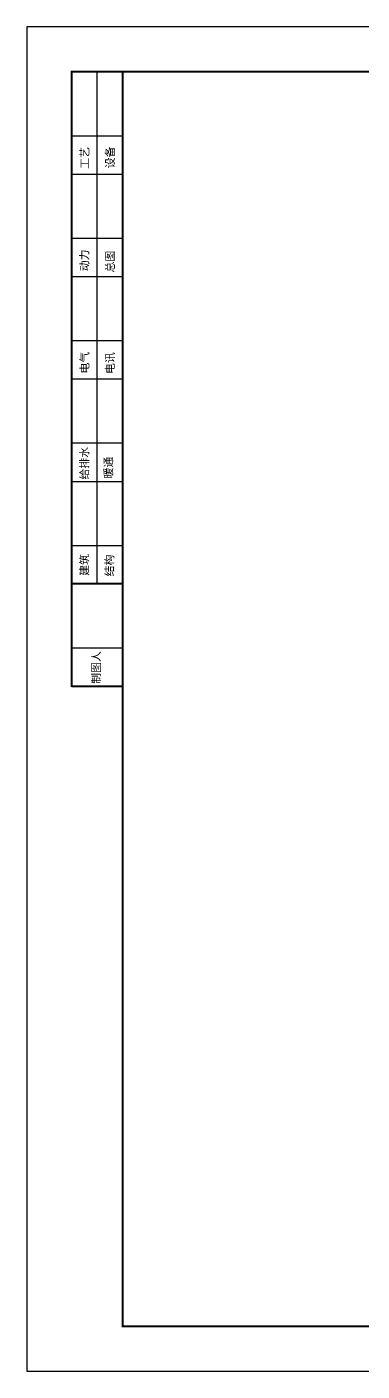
# Model space of a CAD drawing. Header units: millimetres. Extents: x 5896 to 6381, y 4295 to 4378.
# Drawn here: x 6043.65 to 6050.79, y 4295.41 to 4324.03 of the extents above; entities that cross this region are included whole.
import ezdxf

# ---------------------------------------------------------------- set-up
doc = ezdxf.new("R2010")
doc.units = ezdxf.units.MM
doc.layers.add('GA_X DIM', color=8, linetype='Continuous')
doc.layers.add('图框', color=254, linetype='Continuous')
doc.styles.add('HT', font='')
doc.styles.add('图签-黑体', font='')
doc.styles.get('HT').set_extended_font_data('SimHei')
doc.styles.get('图签-黑体').set_extended_font_data('SimHei')

# ---------------------------------------------------------------- blocks, each defined once
blk = doc.blocks.new('tukuang')
at = {"layer": '图框'}
for p, q in [((155.6, 1739.4), (155.6, 2870.7)), ((99, 2729.3), (212.1, 2729.3)), ((99, 2644.4), (212.1, 2644.4)), ((99, 2503), (212.1, 2503)), ((99, 2418.2), (212.1, 2418.2)), ((99, 2276.8), (212.1, 2276.8)), ((99, 2191.9), (212.1, 2191.9)), ((99, 2050.5), (212.1, 2050.5)), ((99, 1965.7), (212.1, 1965.7)), ((99, 1824.2), (212.1, 1824.2)), ((99, 1598), (212.1, 1598))]:
    blk.add_line(p, q, dxfattribs=at)
blk.add_lwpolyline([(0, 0), (4200, 0), (4200, 2969.7), (0, 2969.7)], close=True, dxfattribs=at)
at = {"layer": '图框', "const_width": 4.24}
for points in [[(99, 1511), (99, 2872.8)], [(99, 2870.7), (212.1, 2870.7)], [(99, 1739.4), (212.1, 1739.4)], [(99, 1513.1), (212.1, 1513.1)]]:
    blk.add_lwpolyline(points, dxfattribs=at)
blk.add_lwpolyline([(212.1, 2870.7), (4101, 2870.7), (4101, 99), (212.1, 99)], close=True, dxfattribs=at)
at = {"layer": '图框'}
for s, style, p in [('工艺', '图签-黑体', (136.9, 2656.3)), ('设备', '图签-黑体', (193.1, 2657.2)), ('动力', '图签-黑体', (136.3, 2429.7)), ('总图', '图签-黑体', (193.1, 2427.1)), ('电气', '图签-黑体', (136.9, 2203.8)), ('电讯', '图签-黑体', (193.1, 2202.8)), ('给排水', '图签-黑体', (136.3, 1969.5)), ('暖通', 'HT', (189.6, 1971.9)), ('建筑', '图签-黑体', (136.4, 1756.9)), ('结构', '图签-黑体', (191.7, 1755.6)), ('制图人', '图签-黑体', (162.3, 1518.2))]:
    blk.add_text(s, height=17.68, rotation=90, dxfattribs=dict(at, style=style)).set_placement(p)

msp = doc.modelspace()

# ---------------------------------------------------------------- block references
at = {"layer": 'GA_X DIM', "xscale": 0.009635294117647079, "yscale": 0.009635294117647079, "zscale": 0.009635294117647079}
msp.add_blockref('tukuang', (6043.645, 4295.413), dxfattribs=at)

doc.saveas('drawing.dxf')
